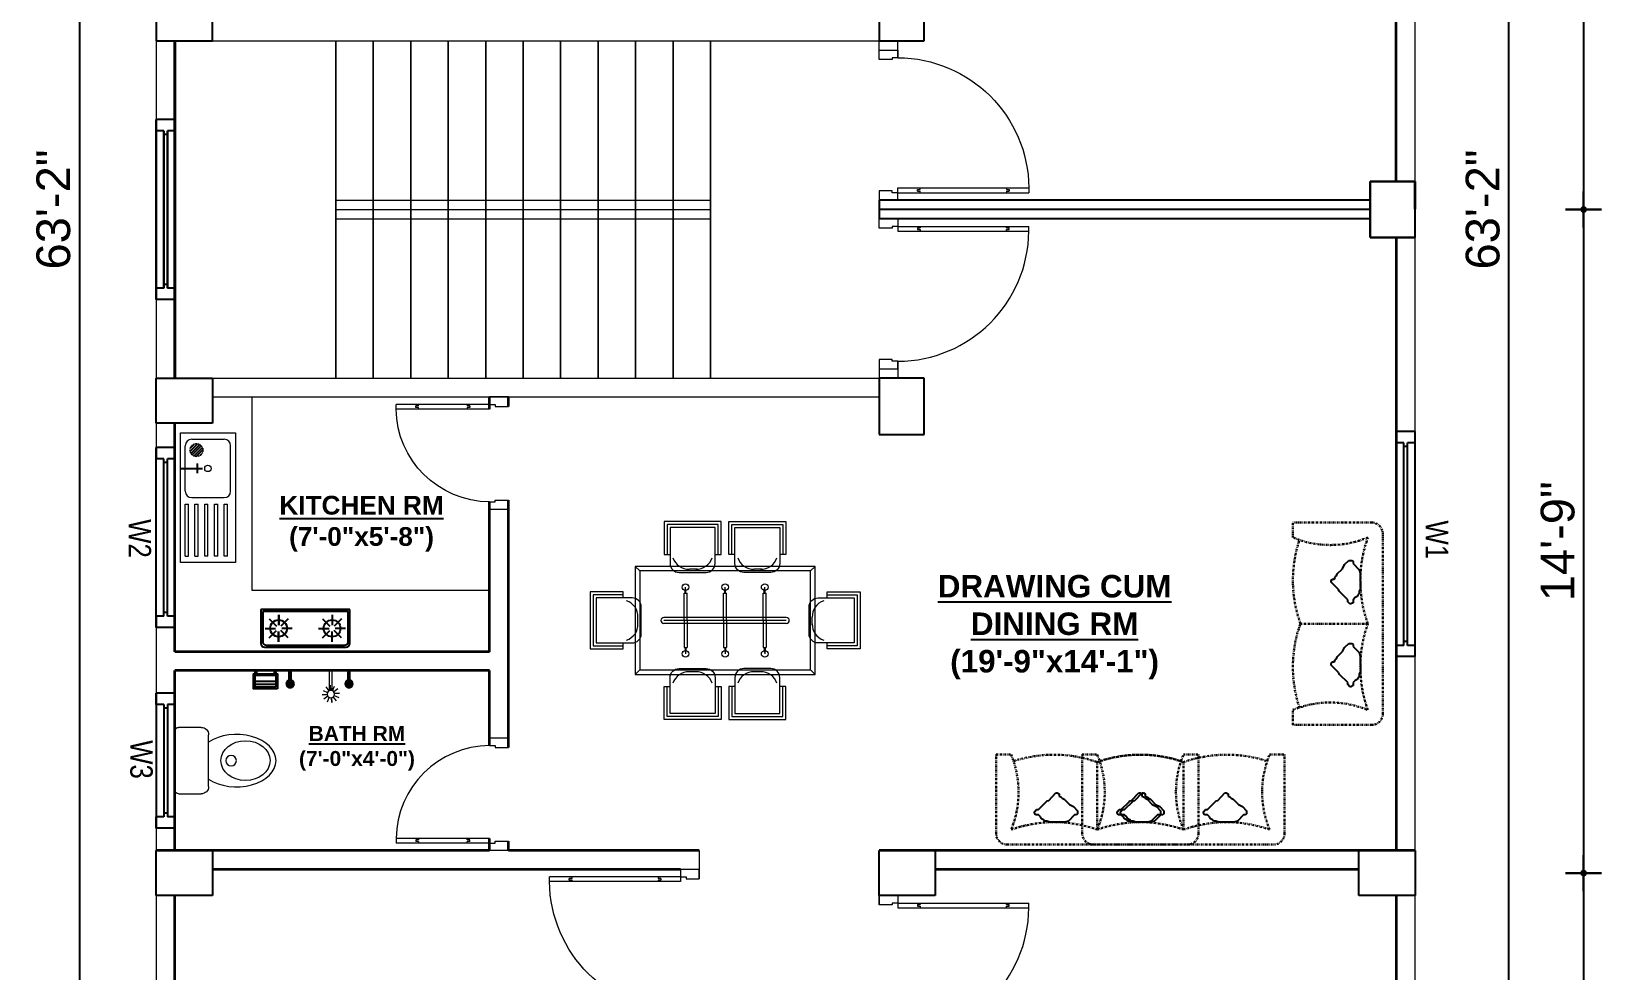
# Model space of a CAD drawing. Header units: inches. Extents: x -100787 to 3653, y -96809 to -8632.
# Drawn here: x -75628.3 to -75209.2, y -87715 to -87464.5 of the extents above; entities that cross this region are included whole.
import ezdxf

# ---------------------------------------------------------------- set-up
doc = ezdxf.new("R2010")
doc.units = ezdxf.units.IN
doc.header["$MEASUREMENT"] = 0
doc.header["$PDMODE"] = 99
doc.linetypes.add('DASHDOT', pattern=[1, 0.5, -0.25, 0, -0.25])
doc.linetypes.add('DASHED', pattern=[0.75, 0.5, -0.25])
for name, color, linetype, lineweight in [('1-FOUNDATION DIM', 31, 'Continuous', 5), ('boundary line', 84, 'DASHDOT', 30), ('door', 132, 'Continuous', 15), ('ELE.POWER', 10, 'Continuous', 20), ('fur', 70, 'Continuous', 5), ('Furniture Gr.Fl.', 6, 'Continuous', 5), ('Pipe', 172, 'Continuous', 0), ('R0D', 1, 'Continuous', 35), ('SB', 5, 'Continuous', 13), ('T-FIX', 30, 'Continuous', 20)]:
    doc.layers.add(name, color=color, linetype=linetype, lineweight=lineweight)
for name, color, linetype in [('Brick wall', 3, 'Continuous'), ('FICTURE', 70, 'Continuous'), ('FIXTURE', 150, 'Continuous'), ('Hatch', 3, 'Continuous'), ('RCC', 6, 'Continuous'), ('Rod', 1, 'Continuous'), ('TEX', 7, 'Continuous'), ('WINDOOR', 7, 'Continuous')]:
    doc.layers.add(name, color=color, linetype=linetype)
doc.styles.add('ARIAL', font='arial.ttf')
doc.styles.get("Standard").update_dxf_attribs({"font": 'ARIALN.TTF'})
doc.dimstyles.new('3-8', dxfattribs={"dimscale": 1.5, "dimtxt": 6, "dimasz": 2, "dimexe": 0.18, "dimexo": 6, "dimgap": 0, "dimtad": 0, "dimdec": 0, "dimzin": 3, "dimdsep": 46, "dimlunit": 3, "dimtxsty": 'ARIAL', "dimblk": 'DD', "dimcen": 1, "dimse1": 1, "dimse2": 1, "dimclrd": 256, "dimclrt": 256, "dimadec": 0, "dimazin": 0, "dimtfac": 0.5, "dimtdec": 0, "dimtmove": 2, "dimatfit": 0, "dimfxl": 0.18, "dimtvp": 0.75, "dimfrac": 1, "dimtolj": 1, "dimtzin": 0, "dimarcsym": 0})

# ---------------------------------------------------------------- blocks, each defined once
blk = doc.blocks.new('A$C154754DE')
at = {"layer": 'RCC'}
for p, q in [((0, 12), (15, 12)), ((0, 0), (0, 12)), ((15, 12), (15, 0)), ((15, 0), (0, 0))]:
    blk.add_line(p, q, dxfattribs=at)
blk = doc.blocks.new("Windoo 4'")
at = {"layer": 'WINDOOR'}
for p, q in [((24, 5), (-24, 5)), ((-24, 5), (-24, 0)), ((-21, 5), (-21, 3)), ((24, 5), (21, 5)), ((21, 5), (21, 3)), ((24, 5), (24, 0)), ((24, 0), (-24, 0)), ((-24, 0), (-21, 0)), ((21, 3), (-21, 3)), ((21, 2), (-21, 2)), ((-21, 2), (-21, 0)), ((-20, 3), (-20, 2)), ((20, 3), (20, 2)), ((21, 2), (21, 0)), ((21, 0), (24, 0))]:
    blk.add_line(p, q, dxfattribs=at)
blk = doc.blocks.new('D40')
at = {"layer": 'door'}
for p, q in [((2, 5), (2, 39.97)), ((3.25, 39.97), (2, 39.97)), ((3.25, 5), (3.25, 39.97)), ((2.4, 33.97), (2, 33.97)), ((2.4, 33.97), (2.4, 34.72)), ((2.85, 34.72), (2.4, 34.72)), ((2.85, 33.97), (2.85, 34.72)), ((3.25, 33.97), (2.85, 33.97)), ((2, 11), (2.4, 11)), ((2.4, 10.25), (2.4, 11)), ((2.4, 10.25), (2.85, 10.25)), ((2.85, 10.25), (2.85, 11)), ((2.85, 11), (3.25, 11)), ((0, 0), (0, 5)), ((0, 5), (2, 5)), ((2, 5), (2, 3.5)), ((2, 5), (3.25, 5)), ((40, 5), (38, 5)), ((38, 5), (38, 3.5)), ((40, 0), (40, 5)), ((2.5, 0), (0, 0)), ((2, 3.5), (2.5, 3.5)), ((2.5, 3.5), (2.5, 0)), ((38, 3.5), (37.5, 3.5)), ((37.5, 3.5), (37.5, 0)), ((37.5, 0), (40, 0))]:
    blk.add_line(p, q, dxfattribs=at)
blk.add_arc((2.88, 4.86), 35.12, 0.2318, 89.393, dxfattribs=at)
blk = doc.blocks.new('D30')
at = {"layer": 'door'}
for p, q in [((2, 5), (2, 29.97)), ((3.25, 29.97), (2, 29.97)), ((3.25, 5), (3.25, 29.97)), ((2.4, 23.97), (2, 23.97)), ((2.4, 23.97), (2.4, 24.72)), ((2.85, 24.72), (2.4, 24.72)), ((2.85, 23.97), (2.85, 24.72)), ((3.25, 23.97), (2.85, 23.97)), ((2, 11), (2.4, 11)), ((2.4, 10.25), (2.4, 11)), ((2.4, 10.25), (2.85, 10.25)), ((2.85, 10.25), (2.85, 11)), ((2.85, 11), (3.25, 11)), ((0, 0), (0, 5)), ((0, 5), (2, 5)), ((2, 5), (2, 3.5)), ((2, 5), (3.25, 5)), ((30, 5), (28, 5)), ((28, 5), (28, 3.5)), ((30, 0), (30, 5)), ((2.5, 0), (0, 0)), ((2, 3.5), (2.5, 3.5)), ((2.5, 3.5), (2.5, 0)), ((28, 3.5), (27.5, 3.5)), ((27.5, 3.5), (27.5, 0)), ((27.5, 0), (30, 0))]:
    blk.add_line(p, q, dxfattribs=at)
blk.add_arc((2.89, 4.86), 25.11, 0.3204, 89.1727, dxfattribs=at)
blk = doc.blocks.new('W-3FT')
at = {"layer": 'WINDOOR'}
for p, q in [((-36, 0), (-36, -5)), ((-36, 0), (-33, 0)), ((-36, 0), (0, 0)), ((-33, 0), (-33, -2)), ((-3, 0), (-3, -2)), ((0, 0), (0, -5)), ((-33, -2), (-3, -2)), ((-33, -3), (-33, -5)), ((-33, -3), (-3, -3)), ((-32, -2), (-32, -3)), ((-4, -2), (-4, -3)), ((-3, -3), (-3, -5)), ((-33, -5), (-36, -5)), ((-36, -5), (0, -5)), ((0, -5), (-3, -5))]:
    blk.add_line(p, q, dxfattribs=at)
blk = doc.blocks.new('BURNER')
at = {"layer": 'FICTURE'}
for p, q in [((-25, 9.5), (-25, 0)), ((-24.5, 9), (-24.5, 0.5)), ((-1, 10.5), (-24, 10.5)), ((-1.5, 10), (-23.5, 10)), ((-20, 9.02), (-20, 6.11)), ((-5, 9.02), (-5, 6.11)), ((-4.97, 9.02), (-4.97, 6.11)), ((-0.5, 0.5), (-0.5, 9)), ((0, 0), (0, 9.5)), ((-23.77, 5.25), (-20.86, 5.25)), ((-22.67, 7.92), (-20.61, 5.86)), ((-22.67, 2.58), (-20.61, 4.64)), ((-17.33, 7.92), (-19.39, 5.86)), ((-17.33, 2.58), (-19.39, 4.64)), ((-16.23, 5.25), (-19.14, 5.25)), ((-8.77, 5.25), (-5.86, 5.25)), ((-8.75, 5.25), (-5.84, 5.25)), ((-7.67, 7.92), (-5.61, 5.86)), ((-7.67, 2.58), (-5.61, 4.64)), ((-7.64, 7.92), (-5.58, 5.86)), ((-7.64, 2.58), (-5.58, 4.64)), ((-2.33, 7.92), (-4.39, 5.86)), ((-2.33, 2.58), (-4.39, 4.64)), ((-2.3, 7.92), (-4.36, 5.86)), ((-2.3, 2.58), (-4.36, 4.64)), ((-1.2, 5.25), (-4.11, 5.25)), ((-25, 0), (0, 0)), ((-24.5, 0.5), (-0.5, 0.5)), ((-20, 1.48), (-20, 4.39)), ((-5, 1.48), (-5, 4.39)), ((-4.97, 1.48), (-4.97, 4.39))]:
    blk.add_line(p, q, dxfattribs=at)
for centre in [(-20, 5.25), (-5, 5.25), (-4.97, 5.25)]:
    blk.add_circle(centre, 2.36, dxfattribs=at)
for centre, start, end in [((-24, 9.5), 90, 180), ((-23.5, 9), 90, 180), ((-1.5, 9), 0, 90), ((-1, 9.5), 0, 90)]:
    blk.add_arc(centre, 1, start, end, dxfattribs=at)
blk = doc.blocks.new('A$C1B9D5D5F')
at = {"layer": 'Hatch', "linetype": 'DASHED'}
h = blk.add_hatch(dxfattribs=at)
h.set_pattern_fill('ANSI31', color=256, scale=5, style=0)
h.set_pattern_definition([(315, (-153.9716, 593.88254), (-0.44194174, -0.44194174), [])])
h.paths.add_polyline_path([(32.64, 12.03, 1), (36.64, 12.03, 1)])
at = {"layer": 'fur', "linetype": 'Continuous'}
for p, q in [((0, 17), (40, 17)), ((0, 0), (0, 17)), ((2, 15.5), (18, 15.5)), ((2, 15.5), (2, 14.5)), ((18, 15.5), (18, 14.5)), ((22, 15.5), (36, 15.5)), ((40, 17), (40, 0)), ((2, 14.5), (18, 14.5)), ((2, 12.5), (18, 12.5)), ((2, 12.5), (2, 11.5)), ((2, 11.5), (18, 11.5)), ((18, 12.5), (18, 11.5)), ((20, 13.5), (20, 3.5)), ((38, 13.5), (38, 3.5)), ((2, 9.5), (18, 9.5)), ((2, 8.5), (2, 9.5)), ((2, 8.5), (18, 8.5)), ((2, 6.5), (18, 6.5)), ((2, 5.5), (2, 6.5)), ((2, 5.5), (18, 5.5)), ((18, 9.5), (18, 8.5)), ((18, 6.5), (18, 5.5)), ((40, 0), (0, 0)), ((2, 3.5), (18, 3.5)), ((2, 2.5), (2, 3.5)), ((2, 2.5), (18, 2.5)), ((18, 3.5), (18, 2.5)), ((22, 1.5), (36, 1.5))]:
    blk.add_line(p, q, dxfattribs=at)
blk.add_circle((29, 8.5), 1, dxfattribs=at)
for centre, start, end in [((22, 13.5), 90, 180), ((36, 13.5), 0, 90), ((22, 3.5), 180, 270), ((36, 3.5), 270, 0)]:
    blk.add_arc(centre, 2, start, end, dxfattribs=at)
at = {"layer": 'Pipe', "linetype": 'DASHED'}
blk.add_circle((34.64, 12.03), 2, dxfattribs=at)
at = {"layer": 'Rod', "linetype": 'Continuous'}
for p, q in [((29, 17), (29, 10.16)), ((27.5, 11.7), (30.5, 11.7))]:
    blk.add_line(p, q, dxfattribs=at)
blk = doc.blocks.new('COMODE')
at = {"linetype": 'Continuous', "lineweight": 15}
for p, q in [((-6.88, 9), (6.87, 9)), ((-8.88, 1), (-8.88, 7)), ((8.88, 1), (8.88, 7)), ((-7.88, 0), (7.87, 0))]:
    blk.add_line(p, q, dxfattribs=at)
blk.add_circle((0, 14.99), 1.41, dxfattribs=at)
for centre, radius, start, end in [((-6.88, 7), 2, 90, 180), ((6.87, 7), 2, 0, 90), ((-7.88, 1), 1, 180, 270), ((7.87, 1), 1, 270, 0)]:
    blk.add_arc(centre, radius, start, end, dxfattribs=at)
at = {"linetype": 'Continuous', "lineweight": 15, "extrusion": (0, 0, -1)}
blk.add_ellipse((0, 16.47), major_axis=(0, 10.53), ratio=0.664933, start_param=3.923136, end_param=8.643235, dxfattribs=at)
blk.add_ellipse((0, 18.83), major_axis=(0, 6.57), ratio=0.809373, dxfattribs=at)
blk = doc.blocks.new('A$C1BE005BA')
at = {"layer": 'T-FIX'}
for p, q in [((2.54, 4.28), (1.8, 5.91)), ((3.41, 6.17), (3.22, 4.36)), ((3.22, 4.36), (3.41, 6.17)), ((0, 3.41), (1.7, 3.23)), ((1.7, 3.23), (0, 3.41)), ((0.26, 1.8), (1.8, 2.5)), ((2, 3.89), (0.59, 4.93)), ((2.24, 1.94), (1.24, 0.59)), ((2.76, 0), (2.94, 1.69)), ((2.94, 1.69), (2.76, 0)), ((4.37, 0.26), (3.65, 1.84)), ((4.93, 5.58), (3.83, 4.1)), ((5.58, 1.24), (4.15, 2.3)), ((4.23, 3.61), (5.91, 4.37)), ((4.26, 3.55), (11.38, 3.55)), ((4.28, 2.55), (11.38, 2.55)), ((6.17, 2.76), (4.36, 2.95)), ((4.36, 2.95), (6.17, 2.76))]:
    blk.add_line(p, q, dxfattribs=at)
blk.add_circle((3.03, 3.03), 1.34, dxfattribs=at)
blk = doc.blocks.new('*U268')
at = {"color": 0}
mesh = blk.add_polyface(dxfattribs=at)
corners = [(1.43, 6.47), (-1.02, 8.93), (-1.9, 5.58), (-1.9, 5.58), (0, 5.06), (1.43, 6.47), (-1.9, 5.58), (-1, 5.06), (0, 5.06), (-1.02, 8.93), (-2.43, 7.51), (-1.9, 5.58), (1.43, 6.47), (0.92, 8.41), (-1.02, 8.93), (0, 5.06), (0.9, 5.58), (1.43, 6.47), (-1, 5.06), (0, 0), (0, 5.06), (-1, 5.06), (-1, 0), (0, 0), (-2.43, 7.51), (-2.43, 6.47), (-1.9, 5.58), (-1.02, 8.93), (-1.92, 8.41), (-2.43, 7.51), (0.92, 8.41), (0.02, 8.93), (-1.02, 8.93), (1.43, 6.47), (1.43, 7.51), (0.92, 8.41)]
mesh.append_faces([[corners[k] for k in face] for face in [(0, 1, 2), (3, 4, 5), (9, 10, 11), (12, 13, 14)]], dxfattribs={"vtx0": -1, "vtx1": -1, "vtx2": -1, "color": 0})
mesh.append_faces([[corners[k] for k in face] for face in [(18, 19, 20)]], dxfattribs={"vtx0": -1, "vtx2": -1, "color": 0})
mesh.append_faces([[corners[k] for k in face] for face in [(6, 7, 8)]], dxfattribs={"vtx1": -1, "vtx2": -1, "color": 0})
mesh.append_faces([[corners[k] for k in face] for face in [(15, 16, 17), (21, 22, 23), (24, 25, 26), (27, 28, 29), (30, 31, 32), (33, 34, 35)]], dxfattribs={"vtx2": -1, "color": 0})
blk = doc.blocks.new('Tap')
at = {"layer": 'FIXTURE', "elevation": 0.25}
for points in [[(-0.25, 3.5), (-0.25, 0)], [(0.25, 3.5), (0.25, 0)]]:
    blk.add_lwpolyline(points, dxfattribs=at)
at = {"layer": 'FIXTURE'}
for radius, start, end in [(1, 284.4775, 255.5225), (0.25, 0, 180)]:
    blk.add_arc((0, 3.5, 0.25), radius, start, end, dxfattribs=at)
at = {"layer": 'FIXTURE', "xscale": 0.5, "yscale": 0.5, "zscale": 0.5}
blk.add_blockref('*U268', (0.25, 0), dxfattribs=at)
blk = doc.blocks.new('PaperHolder')
at = {"layer": 'FIXTURE'}
for p, q in [((-5.6, 4.41), (0, 4.41)), ((-5.6, 3.61), (0, 3.61)), ((-5.6, 2.81), (0, 2.81))]:
    blk.add_line(p, q, dxfattribs=at)
for points in [[(0.4, 4.81), (-6, 4.81), (-6, 0.81), (0.4, 0.81)], [(0, 4.41), (-5.6, 4.41), (-5.6, 1.21), (0, 1.21)], [(-5.2, 0.81), (-5.6, 0.81), (-5.6, 0), (-5.2, 0)], [(0, 0.81), (-0.4, 0.81), (-0.4, 0), (0, 0)]]:
    blk.add_lwpolyline(points, close=True, dxfattribs=at)
blk = doc.blocks.new('din-tab')
at = {"layer": 'fur'}
for p, q in [((-20.75, 12.96), (-18.75, 12.96)), ((-3.75, 12.96), (-1.75, 12.96)), ((2.86, 12.96), (0.86, 12.96)), ((19.86, 12.96), (17.86, 12.96)), ((-29, 7.43), (-30.5, 8.93)), ((-12.76, 8.04), (-10.17, 8.04)), ((8.85, 8.04), (11.44, 8.04)), ((28, 7.43), (29.5, 8.93)), ((-34.5, 0.43), (-34.5, -1.57)), ((-13.82, 0.61), (-13.7, 2.06)), ((-13.82, 0), (-13.82, 0.61)), ((-13.57, 0.61), (-13.7, 2.06)), ((-13.7, 0), (-13.7, 0.61)), ((-13.57, 0), (-13.57, 0.61)), ((0, 0), (-1, 0)), ((0, 0), (-1, 0)), ((-1, -9.07), (-1, 0)), ((-0.62, 0.61), (-0.5, 2.06)), ((-0.62, 0), (-0.62, 0.61)), ((-0.38, 0.61), (-0.5, 2.06)), ((-0.5, 0), (-0.5, 0.61)), ((-0.38, 0), (-0.38, 0.61)), ((0, -9.07), (0, 0)), ((13.2, 0), (12.2, 0)), ((13.2, 0), (12.2, 0)), ((12.2, -9.07), (12.2, 0)), ((12.57, 0.61), (12.7, 2.06)), ((12.57, 0), (12.57, 0.61)), ((12.82, 0.61), (12.7, 2.06)), ((12.7, 0), (12.7, 0.61)), ((12.82, 0), (12.82, 0.61)), ((13.2, -9.07), (13.2, 0)), ((33.5, 0.43), (33.5, -1.57)), ((-13.2, 0), (-14.2, 0)), ((-14.2, -9.07), (-14.2, 0)), ((-13.2, 0), (-14.2, 0)), ((-13.2, -9.07), (-13.2, 0)), ((-29.58, -7.55), (-29.58, -10.14)), ((-20.9, -8.07), (19.9, -8.07)), ((-20.9, -9.07), (19.9, -9.07)), ((-20.9, -10.07), (19.9, -10.07)), ((-14.2, -9.07), (-14.2, -18.14)), ((-13.2, -9.07), (-13.2, -18.14)), ((-1, -9.07), (-1, -18.14)), ((0, -9.07), (0, -18.14)), ((12.2, -9.07), (12.2, -18.14)), ((13.2, -9.07), (13.2, -18.14)), ((28.58, -7.55), (28.58, -10.14)), ((-34.5, -16.57), (-34.5, -18.57)), ((-13.2, -18.14), (-14.2, -18.14)), ((-13.82, -18.14), (-13.82, -18.75)), ((-13.82, -18.75), (-13.7, -20.2)), ((-13.7, -18.14), (-13.7, -18.75)), ((-13.57, -18.75), (-13.7, -20.2)), ((-13.57, -18.14), (-13.57, -18.75)), ((0, -18.14), (-1, -18.14)), ((-0.62, -18.14), (-0.62, -18.75)), ((-0.62, -18.75), (-0.5, -20.2)), ((-0.5, -18.14), (-0.5, -18.75)), ((-0.38, -18.75), (-0.5, -20.2)), ((-0.38, -18.14), (-0.38, -18.75)), ((13.2, -18.14), (12.2, -18.14)), ((12.57, -18.14), (12.57, -18.75)), ((12.57, -18.75), (12.7, -20.2)), ((12.7, -18.14), (12.7, -18.75)), ((12.82, -18.75), (12.7, -20.2)), ((12.82, -18.14), (12.82, -18.75)), ((33.5, -16.57), (33.5, -18.57)), ((-29, -25.57), (-30.5, -27.07)), ((-12.76, -26.17), (-10.17, -26.18)), ((8.85, -26.17), (11.44, -26.18)), ((28, -25.57), (29.5, -27.07)), ((-20.75, -31.09), (-18.75, -31.09)), ((-3.75, -31.09), (-1.75, -31.09)), ((2.86, -31.09), (0.86, -31.09)), ((19.86, -31.09), (17.86, -31.09))]:
    blk.add_line(p, q, dxfattribs=at)
for points in [[(-1.75, 12.96), (-1.75, 23.96), (-20.75, 23.96), (-20.75, 12.96)], [(-2.75, 12.96), (-2.75, 22.96), (-19.75, 22.96), (-19.75, 12.96)], [(0.86, 12.96), (0.86, 23.96), (19.86, 23.96), (19.86, 12.96)], [(1.86, 12.96), (1.86, 22.96), (18.86, 22.96), (18.86, 12.96)], [(-34.5, -18.57), (-45.5, -18.57), (-45.5, 0.43), (-34.5, 0.43)], [(33.5, -18.57), (44.5, -18.57), (44.5, 0.43), (33.5, 0.43)], [(-34.5, -17.57), (-44.5, -17.57), (-44.5, -0.57), (-34.5, -0.57)], [(33.5, -17.57), (43.5, -17.57), (43.5, -0.57), (33.5, -0.57)], [(-1.75, -31.09), (-1.75, -42.09), (-20.75, -42.09), (-20.75, -31.09)], [(-2.75, -31.09), (-2.75, -41.09), (-19.75, -41.09), (-19.75, -31.09)], [(0.86, -31.09), (0.86, -42.09), (19.86, -42.09), (19.86, -31.09)], [(1.86, -31.09), (1.86, -41.09), (18.86, -41.09), (18.86, -31.09)]]:
    blk.add_lwpolyline(points, dxfattribs=at)
for points in [[(-3.75, 21.96), (-18.75, 21.96), (-18.75, 9.96, 0.414214), (-15.75, 6.96), (-6.75, 6.96, 0.414214), (-3.75, 9.96)], [(2.86, 21.96), (17.86, 21.96), (17.86, 9.96, -0.414214), (14.86, 6.96), (5.86, 6.96, -0.414214), (2.86, 9.96)], [(-43.5, -16.57), (-43.5, -1.57), (-31.5, -1.57, -0.414214), (-28.5, -4.57), (-28.5, -13.57, -0.414214), (-31.5, -16.57)], [(42.5, -16.57), (42.5, -1.57), (30.5, -1.57, 0.414214), (27.5, -4.57), (27.5, -13.57, 0.414214), (30.5, -16.57)], [(-3.75, -40.09), (-18.75, -40.09), (-18.75, -28.09, -0.414214), (-15.75, -25.09), (-6.75, -25.09, -0.414214), (-3.75, -28.09)], [(2.86, -40.09), (17.86, -40.09), (17.86, -28.09, 0.414214), (14.86, -25.09), (5.86, -25.09, 0.414214), (2.86, -28.09)]]:
    blk.add_lwpolyline(points, format="xyb", close=True, dxfattribs=at)
for points in [[(-30.5, -27.07), (29.5, -27.07), (29.5, 8.93), (-30.5, 8.93)], [(-29, -25.57), (28, -25.57), (28, 7.43), (-29, 7.43)]]:
    blk.add_lwpolyline(points, close=True, dxfattribs=at)
for centre in [(-13.7, 2.06), (-0.5, 2.06), (12.7, 2.06), (-13.7, -20.2), (-0.5, -20.2), (12.7, -20.2)]:
    blk.add_circle(centre, 1.11, dxfattribs=at)
for centre, radius, start, end in [((-12.57, 13.52), 5.48, 197.545, 272.623), ((-9.92, 13.52), 5.48, 267.377, 342.455), ((9.04, 13.52), 5.48, 197.545, 272.623), ((11.69, 13.52), 5.48, 267.377, 342.455), ((-35.06, -7.74), 5.48, 357.377, 72.455), ((34.06, -7.74), 5.48, 107.545, 182.623), ((-35.06, -10.39), 5.48, 287.545, 2.623), ((-20.9, -9.07), 1, 90, 270), ((19.9, -9.07), 1, 270, 90), ((34.06, -10.39), 5.48, 177.377, 252.455), ((-12.57, -31.65), 5.48, 87.377, 162.455), ((-9.92, -31.65), 5.48, 17.545, 92.623), ((9.04, -31.65), 5.48, 87.377, 162.455), ((11.69, -31.65), 5.48, 17.545, 92.623)]:
    blk.add_arc(centre, radius, start, end, dxfattribs=at)
blk = doc.blocks.new('ffghfh')
at = {"layer": 'Hatch'}
for p, q in [((341.14, 1315.93), (341.4, 1316.46)), ((341.4, 1316.46), (341.97, 1316.75)), ((341.97, 1316.75), (342.51, 1317.29)), ((342.51, 1318.1), (343.07, 1318.39)), ((342.51, 1317.29), (342.51, 1318.1)), ((343.07, 1318.39), (343.35, 1318.39)), ((343.35, 1318.39), (343.9, 1317.84)), ((343.9, 1317.84), (343.91, 1317.3)), ((343.91, 1317.3), (346.11, 1315.11)), ((340.55, 1314.27), (340.84, 1315.06)), ((340.56, 1310.16), (340.55, 1314.27)), ((340.84, 1315.06), (340.85, 1315.65)), ((340.85, 1315.65), (341.14, 1315.93)), ((346.11, 1315.11), (346.24, 1314.99)), ((346.24, 1314.99), (346.36, 1314.57)), ((346.36, 1314.57), (348.35, 1312.64)), ((348.36, 1312.3), (348.08, 1311.79)), ((348.35, 1312.64), (348.36, 1312.3)), ((340.86, 1309.31), (340.56, 1310.16)), ((342.51, 1307.66), (340.86, 1309.31)), ((342.51, 1307.11), (342.51, 1307.66)), ((344.74, 1307.93), (343.61, 1306.84)), ((345.29, 1309.04), (344.74, 1307.93)), ((346.7, 1310.42), (345.29, 1309.04)), ((346.96, 1310.97), (346.7, 1310.42)), ((347.25, 1311.24), (346.96, 1310.97)), ((347.31, 1311.34), (347.25, 1311.24)), ((347.52, 1311.79), (347.31, 1311.34)), ((348.08, 1311.79), (347.52, 1311.79)), ((342.79, 1306.85), (342.51, 1307.11)), ((343.61, 1306.84), (342.79, 1306.85))]:
    blk.add_line(p, q, dxfattribs=at)
blk = doc.blocks.new('4')
for p, q in [((-3, 27), (18, 27)), ((18, 23), (18, 27)), ((-6, -24), (-6, 24)), ((-2, 0), (16, 0)), ((18, -27), (18, -23)), ((-3, -27), (18, -27))]:
    blk.add_line(p, q)
for centre, radius, start, end in [((-3, 24), 3, 90, 180), ((-34.06, 11.5), 34.06, 340.2684, 19.7316), ((8, 47), 26, 247.3801, 292.6199), ((-16.37, 11.55), 34.37, 340.359, 18.2998), ((-16.37, -11.55), 34.37, 341.7002, 19.641), ((-34.06, -11.5), 34.06, 340.2684, 19.7316), ((-3, -24), 3, 180, 270), ((8, -47), 26, 67.3801, 112.6199)]:
    blk.add_arc(centre, radius, start, end)
at = {"extrusion": (0, 0, -1), "zscale": -1, "rotation": 180}
for p in [(340.56, 1323.71), (340.56, 1301.6)]:
    blk.add_blockref('ffghfh', p, dxfattribs=at)
blk = doc.blocks.new('W-1')
at = {"layer": 'WINDOOR'}
for p, q in [((-60, 0), (-60, -5)), ((-60, 0), (-57, 0)), ((-60, 0), (0, 0)), ((-57, 0), (-57, -2)), ((-3, 0), (-3, -2)), ((0, 0), (0, -5)), ((-57, -2), (-3, -2)), ((-57, -3), (-57, -5)), ((-57, -3), (-3, -3)), ((-56, -2), (-56, -3)), ((-4, -2), (-4, -3)), ((-3, -3), (-3, -5)), ((-57, -5), (-60, -5)), ((-60, -5), (0, -5)), ((0, -5), (-3, -5))]:
    blk.add_line(p, q, dxfattribs=at)
blk = doc.blocks.new('DD')
for p, q in [((0, 1.6), (0, -1.6)), ((-1.6, 0), (1.6, 0))]:
    blk.add_line(p, q)
at = {"const_width": 0.3}
blk.add_lwpolyline([(-0.15, 0, 1), (0.15, 0, 1)], format="xyb", close=True, dxfattribs=at)
blk = doc.blocks.new('*D495')
at = {"layer": 'Defpoints', "color": 0}
for p in [(-75595, -87133), (-75615.5, -87891), (-75595, -87891)]:
    blk.add_point(p, dxfattribs=at)
at = {"layer": 'Furniture Gr.Fl.', "lineweight": -2}
blk.add_line((-75615.5, -87136), (-75615.5, -87888), dxfattribs=at)
at = {"layer": 'Furniture Gr.Fl.', "lineweight": -2, "xscale": 3, "yscale": 3, "zscale": 3}
for p, rotation in [((-75615.5, -87133), 90), ((-75615.5, -87891), 270)]:
    blk.add_blockref('DD', p, dxfattribs=dict(at, rotation=rotation))
at = {"layer": 'Furniture Gr.Fl.', "insert": (-75622.4, -87512), "char_height": 9, "attachment_point": 5, "rotation": 90, "style": 'ARIAL'}
blk.add_mtext('\\A1;63\'-2"', dxfattribs=at)
blk = doc.blocks.new('*D498')
at = {"layer": 'Defpoints', "color": 0}
for p in [(-75260.56, -87133), (-75234, -87133), (-75260.56, -87891)]:
    blk.add_point(p, dxfattribs=at)
at = {"layer": 'Furniture Gr.Fl.', "lineweight": -2}
blk.add_line((-75234, -87888), (-75234, -87136), dxfattribs=at)
at = {"layer": 'Furniture Gr.Fl.', "lineweight": -2, "xscale": 3, "yscale": 3, "zscale": 3}
for p, rotation in [((-75234, -87133), 90), ((-75234, -87891), 270)]:
    blk.add_blockref('DD', p, dxfattribs=dict(at, rotation=rotation))
at = {"layer": 'Furniture Gr.Fl.', "insert": (-75240.9, -87512), "char_height": 9, "attachment_point": 5, "rotation": 90, "style": 'ARIAL'}
blk.add_mtext('\\A1;63\'-2"', dxfattribs=at)
blk = doc.blocks.new('*D503')
at = {"layer": 'Defpoints', "color": 0}
for p in [(-75259, -87335), (-75259, -87512), (-75214, -87512)]:
    blk.add_point(p, dxfattribs=at)
at = {"layer": 'Rod', "lineweight": -2}
blk.add_line((-75214, -87338), (-75214, -87509), dxfattribs=at)
at = {"layer": 'Rod', "lineweight": -2, "xscale": 3, "yscale": 3, "zscale": 3}
for p, rotation in [((-75214, -87335), 90), ((-75214, -87512), 270)]:
    blk.add_blockref('DD', p, dxfattribs=dict(at, rotation=rotation))
at = {"layer": 'Rod', "insert": (-75220.89, -87423.5), "char_height": 9, "attachment_point": 5, "rotation": 90, "style": 'ARIAL'}
blk.add_mtext('\\A1;14\'-9"', dxfattribs=at)
blk = doc.blocks.new('*D504')
at = {"layer": 'Defpoints', "color": 0}
for p in [(-75259, -87512), (-75259, -87689), (-75214, -87689)]:
    blk.add_point(p, dxfattribs=at)
at = {"layer": 'Rod', "lineweight": -2}
blk.add_line((-75214, -87515), (-75214, -87686), dxfattribs=at)
at = {"layer": 'Rod', "lineweight": -2, "xscale": 3, "yscale": 3, "zscale": 3}
for p, rotation in [((-75214, -87512), 90), ((-75214, -87689), 270)]:
    blk.add_blockref('DD', p, dxfattribs=dict(at, rotation=rotation))
at = {"layer": 'Rod', "insert": (-75220.89, -87600.5), "char_height": 9, "attachment_point": 5, "rotation": 90, "style": 'ARIAL'}
blk.add_mtext('\\A1;14\'-9"', dxfattribs=at)
blk = doc.blocks.new('*D505')
at = {"layer": 'Defpoints', "color": 0}
for p in [(-75259, -87689), (-75259, -87843), (-75214, -87843)]:
    blk.add_point(p, dxfattribs=at)
at = {"layer": 'Rod', "lineweight": -2}
blk.add_line((-75214, -87692), (-75214, -87840), dxfattribs=at)
at = {"layer": 'Rod', "lineweight": -2, "xscale": 3, "yscale": 3, "zscale": 3}
for p, rotation in [((-75214, -87689), 90), ((-75214, -87843), 270)]:
    blk.add_blockref('DD', p, dxfattribs=dict(at, rotation=rotation))
at = {"layer": 'Rod', "insert": (-75220.89, -87766), "char_height": 9, "attachment_point": 5, "rotation": 90, "style": 'ARIAL'}
blk.add_mtext('\\A1;12\'-10"', dxfattribs=at)

msp = doc.modelspace()

# ---------------------------------------------------------------- linework, layer by layer
at = {"layer": 'ELE.POWER'}
for p, q in [((-75595, -87187), (-75595, -87837)), ((-75259, -87837), (-75259, -87187)), ((-75402.04, -87472.01), (-75402.04, -87462)), ((-75595, -87467), (-75441.58, -87467)), ((-75595, -87467), (-75397.04, -87467)), ((-75590, -87557), (-75590, -87467)), ((-75590, -87467), (-75590, -87557)), ((-75547.04, -87467), (-75547.04, -87557)), ((-75547.04, -87557), (-75547.04, -87467)), ((-75547.04, -87557), (-75547.04, -87467)), ((-75547.04, -87467), (-75547.04, -87557)), ((-75537.04, -87467), (-75537.04, -87557)), ((-75537.04, -87557), (-75537.04, -87467)), ((-75537.04, -87557), (-75537.04, -87467)), ((-75537.04, -87467), (-75537.04, -87557)), ((-75527.04, -87467), (-75527.04, -87557)), ((-75527.04, -87557), (-75527.04, -87467)), ((-75527.04, -87557), (-75527.04, -87467)), ((-75527.04, -87467), (-75527.04, -87557)), ((-75517.04, -87467), (-75517.04, -87557)), ((-75517.04, -87557), (-75517.04, -87467)), ((-75517.04, -87557), (-75517.04, -87467)), ((-75517.04, -87467), (-75517.04, -87557)), ((-75507.04, -87467), (-75507.04, -87557)), ((-75507.04, -87557), (-75507.04, -87467)), ((-75507.04, -87557), (-75507.04, -87467)), ((-75507.04, -87467), (-75507.04, -87557)), ((-75497.04, -87467), (-75497.04, -87557)), ((-75497.04, -87557), (-75497.04, -87467)), ((-75497.04, -87557), (-75497.04, -87467)), ((-75497.04, -87467), (-75497.04, -87557)), ((-75487.04, -87467), (-75487.04, -87557)), ((-75487.04, -87557), (-75487.04, -87467)), ((-75487.04, -87557), (-75487.04, -87467)), ((-75487.04, -87467), (-75487.04, -87557)), ((-75477.04, -87467), (-75477.04, -87557)), ((-75477.04, -87557), (-75477.04, -87467)), ((-75477.04, -87557), (-75477.04, -87467)), ((-75477.04, -87467), (-75477.04, -87557)), ((-75467.04, -87467), (-75467.04, -87557)), ((-75467.04, -87557), (-75467.04, -87467)), ((-75467.04, -87557), (-75467.04, -87467)), ((-75467.04, -87467), (-75467.04, -87557)), ((-75457.04, -87467), (-75457.04, -87557)), ((-75457.04, -87557), (-75457.04, -87467)), ((-75457.04, -87557), (-75457.04, -87467)), ((-75457.04, -87467), (-75457.04, -87557)), ((-75447.04, -87467), (-75447.04, -87557)), ((-75447.04, -87557), (-75447.04, -87467)), ((-75447.04, -87557), (-75447.04, -87467)), ((-75447.04, -87467), (-75447.04, -87557)), ((-75397.04, -87471.51), (-75397.04, -87467)), ((-75547.04, -87509.5), (-75447.04, -87509.5)), ((-75547.04, -87509.5), (-75447.04, -87509.5)), ((-75547.04, -87512), (-75447.04, -87512)), ((-75547.04, -87512), (-75447.04, -87512)), ((-75547.04, -87514.5), (-75447.04, -87514.5)), ((-75547.04, -87514.5), (-75447.04, -87514.5)), ((-75402.04, -87551.99), (-75402.04, -87562)), ((-75397.04, -87552.49), (-75397.04, -87557)), ((-75595, -87557), (-75397.04, -87557)), ((-75595, -87557), (-75441.58, -87557)), ((-75595, -87557), (-75397.04, -87557)), ((-75580, -87562), (-75402.04, -87562)), ((-75580, -87562), (-75402.04, -87562)), ((-75450.04, -87683), (-75450.04, -87690.5)), ((-75402.04, -87683), (-75402.04, -87697.5)), ((-75455.04, -87688), (-75455.04, -87691.25)), ((-75397.04, -87695), (-75397.04, -87698.25))]:
    msp.add_line(p, q, dxfattribs=at)
at = {"layer": 'R0D'}
for p, q in [((-75264, -87504.5), (-75264, -87341)), ((-75590, -87467), (-75590, -87557)), ((-75590, -87557), (-75590, -87467)), ((-75264, -87519.5), (-75264, -87683)), ((-75506, -87565.25), (-75506, -87562)), ((-75501, -87564.5), (-75501, -87562)), ((-75590, -87630), (-75590, -87569)), ((-75506, -87630), (-75506, -87590)), ((-75501, -87655.5), (-75501, -87589.5)), ((-75506, -87630), (-75590, -87630)), ((-75590, -87683), (-75590, -87635)), ((-75506, -87635), (-75590, -87635)), ((-75506, -87655), (-75506, -87635)), ((-75506, -87683), (-75506, -87679.75)), ((-75501, -87683), (-75501, -87680.5)), ((-75506, -87683), (-75595, -87683)), ((-75450.04, -87683), (-75501, -87683)), ((-75259, -87683), (-75402.04, -87683)), ((-75595, -87688), (-75595, -87688)), ((-75455.04, -87688), (-75580, -87688)), ((-75274, -87688), (-75387.04, -87688)), ((-75590, -87837), (-75590, -87695)), ((-75264, -87695), (-75264, -87837))]:
    msp.add_line(p, q, dxfattribs=at)
at = {"layer": 'Rod'}
for p, q in [((-75271, -87509.49), (-75402.04, -87509.49)), ((-75402.04, -87509.49), (-75402.04, -87514.49)), ((-75271, -87509.51), (-75402.04, -87509.51)), ((-75271, -87511.99), (-75402.04, -87511.99)), ((-75271, -87512.01), (-75402.04, -87512.01)), ((-75271, -87514.49), (-75402.04, -87514.49)), ((-75271, -87514.51), (-75402.04, -87514.51))]:
    msp.add_line(p, q, dxfattribs=at)
at = {"layer": 'SB'}
for p, q in [((-75569.5, -87562), (-75569.5, -87613.5)), ((-75569.5, -87613.5), (-75506, -87613.5))]:
    msp.add_line(p, q, dxfattribs=at)

# ---------------------------------------------------------------- block references
at = {"layer": '1-FOUNDATION DIM', "xscale": -1}
for name, p, rotation in [('D40', (-75402.04, -87509.51), 270), ('D30', (-75501, -87562), 90), ('D40', (-75450.04, -87688), 90)]:
    msp.add_blockref(name, p, dxfattribs=dict(at, rotation=rotation))
at = {"layer": '1-FOUNDATION DIM'}
for name, p, rotation in [('D40', (-75402.04, -87514.49), 270), ('D30', (-75501, -87683), 90), ('D40', (-75402.04, -87695), 270)]:
    msp.add_blockref(name, p, dxfattribs=dict(at, rotation=rotation))
at = {"layer": 'boundary line', "color": 0, "linetype": 'ByBlock', "lineweight": 20}
for name, p, xscale, yscale, zscale, rotation in [('A$C1B9D5D5F', (-75573.82, -87606.18), 0.8662499999918509, 0.8662499999918509, 0.8662500000000001, 90), ('BURNER', (-75567.05, -87618.73), 0.9500000000116415, 0.9500000000116415, 0.950000000000002, 180), ('A$C1BE005BA', (-75550.66, -87643.53), -0.75, 0.7500000000582077, 0.7500000000628643, 270)]:
    msp.add_blockref(name, p, dxfattribs=dict(at, xscale=xscale, yscale=yscale, zscale=zscale, rotation=rotation))
at = {"layer": 'boundary line', "color": 0, "linetype": 'ByBlock', "lineweight": 20, "extrusion": (3.17396e-14, -1.81571e-14, -1), "xscale": -0.8000000000029104, "yscale": 0.8000000000174623, "zscale": 0.8, "rotation": 180}
msp.add_blockref('din-tab', (75443.54, -87628.87), dxfattribs=at)
at = {"layer": 'boundary line', "color": 0, "linetype": 'ByBlock', "lineweight": 20, "xscale": -1}
msp.add_blockref('4', (-75273.6, -87622.49), dxfattribs=at)
at = {"layer": 'boundary line', "color": 0, "linetype": 'ByBlock', "lineweight": 20, "xscale": -1, "rotation": 270}
for name, p in [('COMODE', (-75590, -87659)), ('4', (-75343.81, -87675.41)), ('4', (-75320.81, -87675.41))]:
    msp.add_blockref(name, p, dxfattribs=at)
at = {"layer": 'Brick wall', "xscale": -1}
for name, p, rotation in [("Windoo 4'", (-75595, -87512), 270), ('PaperHolder', (-75563.02, -87635), 180)]:
    msp.add_blockref(name, p, dxfattribs=dict(at, rotation=rotation))
at = {"layer": 'Brick wall'}
for name, p, rotation in [("Windoo 4'", (-75595, -87512), 270), ("Windoo 4'", (-75595, -87599.5), 270), ('Tap', (-75559.24, -87635), 180), ('Tap', (-75543.53, -87635), 180), ('W-3FT', (-75590, -87677), 270)]:
    msp.add_blockref(name, p, dxfattribs=dict(at, rotation=rotation))
at = {"layer": 'RCC', "xscale": -1}
for p, rotation in [((-75402.03, -87467), 270.0248705738387), ((-75595, -87455), 180), ((-75271, -87519.51), 270.0248705738387), ((-75402.03, -87572), 270.0248705738387)]:
    msp.add_blockref('A$C154754DE', p, dxfattribs=dict(at, rotation=rotation))
at = {"layer": 'RCC'}
for p, rotation in [((-75271, -87504.49), 269.9751294261613), ((-75595, -87695), 359.9749999994004)]:
    msp.add_blockref('A$C154754DE', p, dxfattribs=dict(at, rotation=rotation))
for p in [(-75595, -87569), (-75595, -87569), (-75402.04, -87695), (-75274, -87695)]:
    msp.add_blockref('A$C154754DE', p, dxfattribs=at)
at = {"layer": 'WINDOOR', "ltscale": 10, "xscale": -1, "rotation": 270}
msp.add_blockref('W-1', (-75259, -87571.25), dxfattribs=at)

# ---------------------------------------------------------------- texts
at = {"layer": 'TEX', "attachment_point": 5}
for s, insert, char_height, width in [('{\\fArial|b1|i0|c0|p34;\\LKITCHEN RM\\P\\l(7\'-0"x5\'-8")}', (-75540.19, -87595.8), 5, 86.6093), ('{\\fArial|b1|i0|c0|p34;\\LDRAWING CUM\\PDINING RM\\P\\l(19\'-9"x14\'-1")}', (-75355.2, -87623.39), 6, 106.6639), ('{\\fArial|b1|i0|c0|p34;\\LBATH RM\\P\\l(7\'-0"x4\'-0")}', (-75541.41, -87655.7), 4, 86.6093)]:
    msp.add_mtext(s, dxfattribs=dict(at, insert=insert, char_height=char_height, width=width))
at = {"layer": 'TEX', "linetype": 'ByBlock', "char_height": 6, "width": 18.7715, "rotation": 270}
for s, insert, attachment_point in [('W2', (-75596.36, -87604.9), 3), ('{\\fArial Narrow|b0|i0|c0|p34;W1}', (-75250.15, -87605.24), 3), ('W3', (-75602, -87653.54), 7)]:
    msp.add_mtext(s, dxfattribs=dict(at, insert=insert, attachment_point=attachment_point))

# ---------------------------------------------------------------- dimensions: what is measured, and where the dimension line sits
at = {"layer": 'Furniture Gr.Fl.'}
for base, p1, p2, picture, middle in [((-75615.5, -87891), (-75595, -87133), (-75595, -87891), '*D495', (-75622.4, -87512)), ((-75234, -87133), (-75260.56, -87891), (-75260.56, -87133), '*D498', (-75240.9, -87512))]:
    dim = msp.add_linear_dim(base=base, p1=p1, p2=p2, angle=90, dimstyle='3-8', dxfattribs=at)
    dim.commit()
    dim.dimension.update_dxf_attribs({"geometry": picture, "text_midpoint": middle})
at = {"layer": 'Rod'}
for base, p1, p2, picture, middle in [((-75214, -87512), (-75259, -87335), (-75259, -87512), '*D503', (-75220.89, -87423.5)), ((-75214, -87689), (-75259, -87512), (-75259, -87689), '*D504', (-75220.89, -87600.5)), ((-75214, -87843), (-75259, -87689), (-75259, -87843), '*D505', (-75220.89, -87766))]:
    dim = msp.add_linear_dim(base=base, p1=p1, p2=p2, angle=90, dimstyle='3-8', dxfattribs=at)
    dim.commit()
    dim.dimension.update_dxf_attribs({"geometry": picture, "text_midpoint": middle})

doc.saveas('drawing.dxf')
